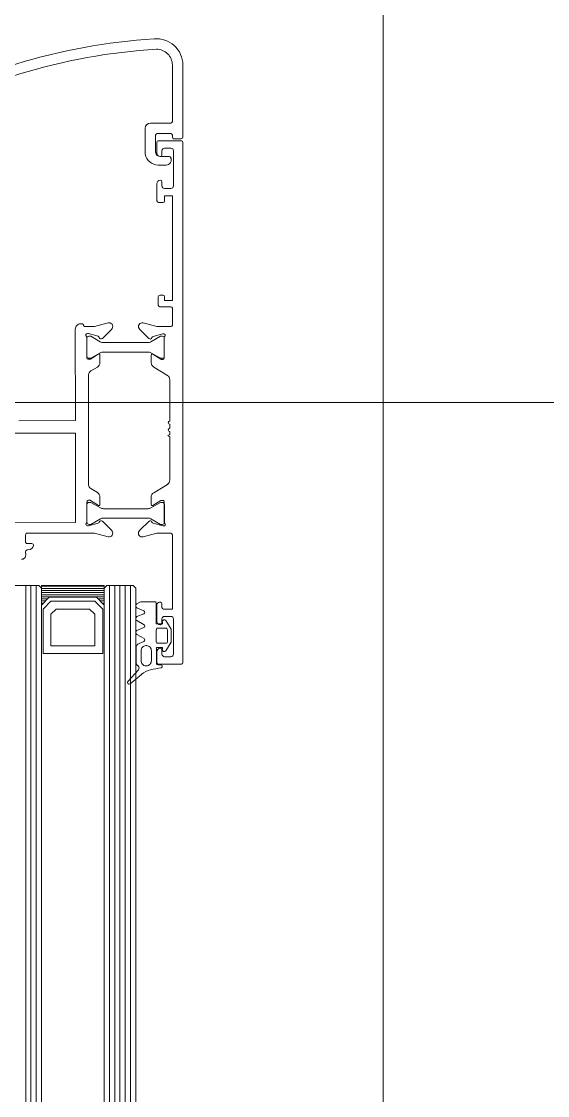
# Model space of a CAD drawing. Header units: centimetres. Extents: x 118932 to 154602, y -32682 to -23521.
# Drawn here: x 137024.9 to 137034.95, y -28191.55 to -28171.02 of the extents above; entities that cross this region are included whole.
import ezdxf

# ---------------------------------------------------------------- set-up
doc = ezdxf.new("R2010")
doc.units = ezdxf.units.CM
doc.header["$LTSCALE"] = 50
doc.header["$MEASUREMENT"] = 0
doc.layers.add('GEN_02_TF_Pencere', color=7, linetype='Continuous', lineweight=9, true_color=0x6093ac)
doc.layers.add('GEN_05_ML_Mermer', color=7, linetype='Continuous', lineweight=9, true_color=0x9d8692)
doc.layers.add('revizyon notlar', color=1, linetype='Continuous', lineweight=30)

# ---------------------------------------------------------------- blocks, each defined once
blk = doc.blocks.new('P36')
at = {"layer": 'GEN_02_TF_Pencere', "extrusion": (0, 0, -1)}
for p, q in [((137027.901, -28172.935), (137027.901, -28171.854)), ((137028.101, -28171.854), (137028.101, -28173.235)), ((137027.482, -28172.965), (137027.871, -28172.965)), ((137027.382, -28173.558), (137027.382, -28173.065)), ((137027.582, -28173.195), (137027.582, -28173.53)), ((137027.871, -28173.165), (137027.612, -28173.165)), ((137027.901, -28173.235), (137027.901, -28173.195)), ((137028.071, -28173.265), (137027.931, -28173.265)), ((137027.671, -28173.605), (137027.843, -28173.605)), ((137027.781, -28173.768), (137027.632, -28173.768)), ((137027.278, -28182.125), (137027.221, -28182.158)), ((137027.224, -28182.233), (137027.357, -28182.288)), ((137027.568, -28182.115), (137027.317, -28182.115)), ((137027.595, -28182.54), (137027.595, -28182.145)), ((137027.221, -28182.475), (137027.361, -28182.554)), ((137027.357, -28182.345), (137027.224, -28182.4)), ((137027.877, -28182.639), (137027.774, -28182.476)), ((137027.358, -28182.608), (137027.224, -28182.664)), ((137027.71, -28182.539), (137027.595, -28182.54)), ((137027.595, -28182.88), (137027.595, -28182.65)), ((137027.622, -28182.619), (137027.78, -28182.619)), ((137027.71, -28182.499), (137027.71, -28182.539)), ((137027.807, -28182.649), (137027.807, -28182.879)), ((137027.878, -28182.889), (137027.877, -28182.639)), ((137027.221, -28182.74), (137027.361, -28182.818)), ((137027.358, -28182.873), (137027.265, -28182.912)), ((137027.207, -28183.006), (137027.207, -28183.26)), ((137027.265, -28182.912), (137027.265, -28182.912)), ((137027.305, -28183.24), (137027.305, -28183.054)), ((137027.393, -28182.954), (137027.412, -28182.954)), ((137027.393, -28182.954), (137027.393, -28182.954)), ((137027.5, -28183.054), (137027.5, -28183.24)), ((137027.596, -28182.99), (137027.71, -28182.989)), ((137027.596, -28183.29), (137027.596, -28182.99)), ((137027.603, -28182.901), (137027.603, -28182.901)), ((137027.781, -28182.909), (137027.622, -28182.909)), ((137027.71, -28182.989), (137027.71, -28183.029)), ((137027.774, -28183.053), (137027.878, -28182.889)), ((137027.253, -28183.418), (137027.054, -28183.63)), ((137027.412, -28183.34), (137027.393, -28183.34)), ((137027.683, -28183.319), (137027.622, -28183.319)), ((137027.093, -28183.682), (137027.309, -28183.504))]:
    blk.add_line(p, q, dxfattribs=at)
at = {"layer": 'GEN_02_TF_Pencere'}
for p, q in [((137027.603, -28173.535), (137027.603, -28173.335)), ((137027.633, -28173.305), (137028.073, -28173.305)), ((137028.103, -28173.335), (137028.103, -28183.275)), ((137028.103, -28173.335), (137028.103, -28173.335)), ((137027.703, -28173.495), (137027.703, -28173.575)), ((137027.873, -28173.445), (137027.753, -28173.445)), ((137027.923, -28174.165), (137027.923, -28173.495)), ((137027.603, -28174.435), (137027.603, -28174.125)), ((137027.703, -28174.085), (137027.703, -28174.165)), ((137027.753, -28174.215), (137027.873, -28174.215)), ((137027.903, -28174.355), (137027.753, -28174.355)), ((137027.753, -28174.355), (137027.753, -28174.455)), ((137027.903, -28176.355), (137027.903, -28174.355)), ((137027.723, -28174.485), (137027.653, -28174.485)), ((137027.633, -28176.445), (137027.633, -28176.285)), ((137027.663, -28176.255), (137027.723, -28176.255)), ((137027.753, -28176.285), (137027.753, -28176.355)), ((137027.873, -28176.475), (137027.663, -28176.475)), ((137027.753, -28176.355), (137027.903, -28176.355)), ((137027.903, -28176.825), (137027.903, -28176.505)), ((137026.048, -28178.653), (137026.047, -28176.904)), ((137026.147, -28176.803), (137026.182, -28176.803)), ((137026.202, -28176.818), (137026.207, -28176.838)), ((137026.226, -28176.853), (137026.413, -28176.853)), ((137026.413, -28176.853), (137026.674, -28176.783)), ((137026.736, -28176.909), (137026.564, -28177.08)), ((137026.749, -28176.891), (137026.736, -28176.909)), ((137027.279, -28176.911), (137027.266, -28176.893)), ((137027.452, -28177.082), (137027.279, -28176.911)), ((137027.342, -28176.785), (137027.602, -28176.855)), ((137027.602, -28176.855), (137027.873, -28176.855)), ((137026.268, -28177.064), (137026.268, -28177.451)), ((137026.268, -28177.081), (137026.268, -28177.421)), ((137026.298, -28176.99), (137026.279, -28176.99)), ((137026.482, -28177.041), (137026.298, -28176.99)), ((137026.344, -28177.041), (137026.308, -28177.041)), ((137026.524, -28177.144), (137026.344, -28177.041)), ((137027.672, -28177.041), (137027.492, -28177.144)), ((137027.718, -28176.992), (137027.534, -28177.043)), ((137027.708, -28177.041), (137027.672, -28177.041)), ((137027.736, -28176.992), (137027.718, -28176.992)), ((137027.748, -28177.452), (137027.748, -28177.065)), ((137027.748, -28177.421), (137027.748, -28177.081)), ((137027.432, -28177.161), (137026.584, -28177.161)), ((137026.584, -28177.341), (137027.432, -28177.341)), ((137026.584, -28177.341), (137026.584, -28177.341)), ((137026.298, -28177.48), (137026.319, -28177.48)), ((137026.308, -28177.461), (137026.344, -28177.461)), ((137026.335, -28177.476), (137026.487, -28177.383)), ((137026.344, -28177.461), (137026.524, -28177.357)), ((137026.518, -28177.4), (137026.518, -28177.543)), ((137027.492, -28177.357), (137027.672, -28177.461)), ((137027.498, -28177.545), (137027.498, -28177.402)), ((137027.528, -28177.385), (137027.681, -28177.478)), ((137027.672, -28177.461), (137027.708, -28177.461)), ((137027.696, -28177.482), (137027.718, -28177.482)), ((137026.47, -28177.628), (137026.346, -28177.704)), ((137027.806, -28177.789), (137027.546, -28177.63)), ((137026.298, -28177.789), (137026.299, -28178.696)), ((137027.853, -28178.66), (137027.853, -28177.874)), ((137004.928, -28178.305), (137054.931, -28178.305)), ((137024.968, -28178.654), (137026.048, -28178.653)), ((137026.299, -28178.696), (137026.299, -28179.867)), ((137027.853, -28178.8), (137027.853, -28178.72)), ((137026.049, -28178.893), (137023.098, -28178.895)), ((137026.05, -28180.603), (137026.049, -28178.893)), ((137027.815, -28178.94), (137027.853, -28178.918)), ((137027.853, -28178.962), (137027.815, -28178.94)), ((137027.853, -28178.918), (137027.853, -28178.86)), ((137027.853, -28179.786), (137027.853, -28178.962)), ((137026.347, -28179.952), (137026.471, -28180.028)), ((137027.546, -28180.03), (137027.806, -28179.871)), ((137026.269, -28180.205), (137026.27, -28180.592)), ((137026.321, -28180.175), (137026.299, -28180.175)), ((137026.309, -28180.216), (137026.346, -28180.216)), ((137026.489, -28180.273), (137026.337, -28180.18)), ((137026.346, -28180.216), (137026.526, -28180.32)), ((137026.519, -28180.113), (137026.519, -28180.256)), ((137027.493, -28180.32), (137027.673, -28180.216)), ((137027.498, -28180.258), (137027.498, -28180.115)), ((137027.681, -28180.182), (137027.528, -28180.275)), ((137027.673, -28180.216), (137027.709, -28180.216)), ((137027.718, -28180.177), (137027.696, -28180.177)), ((137027.748, -28180.594), (137027.748, -28180.207)), ((137026.269, -28180.596), (137026.269, -28180.256)), ((137026.586, -28180.336), (137027.433, -28180.336)), ((137026.586, -28180.336), (137026.586, -28180.336)), ((137027.749, -28180.256), (137027.749, -28180.596)), ((137023.099, -28180.605), (137026.05, -28180.603)), ((137026.3, -28180.665), (137026.484, -28180.614)), ((137026.526, -28180.533), (137026.346, -28180.636)), ((137026.566, -28180.576), (137026.739, -28180.747)), ((137027.433, -28180.516), (137026.586, -28180.516)), ((137027.279, -28180.749), (137027.452, -28180.578)), ((137027.673, -28180.636), (137027.493, -28180.533)), ((137027.534, -28180.616), (137027.718, -28180.667)), ((137025.099, -28180.834), (137025.099, -28180.974)), ((137026.415, -28180.803), (137025.129, -28180.804)), ((137026.281, -28180.665), (137026.3, -28180.665)), ((137026.346, -28180.636), (137026.309, -28180.636)), ((137026.676, -28180.873), (137026.415, -28180.803)), ((137026.739, -28180.747), (137026.751, -28180.765)), ((137027.266, -28180.767), (137027.279, -28180.749)), ((137027.602, -28180.805), (137027.342, -28180.875)), ((137027.873, -28180.805), (137027.602, -28180.805)), ((137027.709, -28180.636), (137027.673, -28180.636)), ((137027.718, -28180.667), (137027.736, -28180.667)), ((137025.129, -28181.004), (137025.219, -28181.004)), ((137027.903, -28182.255), (137027.903, -28180.835)), ((137025.099, -28181.154), (137025.1, -28181.224)), ((137025.15, -28181.124), (137025.129, -28181.124)), ((137024.851, -28181.805), (137025.351, -28181.805)), ((137025.101, -28181.805), (137025.101, -28258.735)), ((137025.201, -28181.805), (137025.201, -28258.735)), ((137025.301, -28181.805), (137025.301, -28258.735)), ((137025.351, -28181.805), (137025.401, -28181.855)), ((137026.601, -28181.805), (137025.401, -28181.805)), ((137025.401, -28181.805), (137025.401, -28258.735)), ((137025.401, -28181.805), (137025.401, -28182.18)), ((137025.401, -28181.805), (137025.401, -28181.805)), ((137025.401, -28181.82), (137026.601, -28181.82)), ((137025.401, -28181.86), (137026.601, -28181.86)), ((137026.601, -28182.18), (137026.601, -28181.805)), ((137026.601, -28181.855), (137026.651, -28181.805)), ((137026.601, -28181.805), (137026.601, -28258.735)), ((137026.651, -28181.805), (137027.151, -28181.805)), ((137026.701, -28181.805), (137026.701, -28258.735)), ((137026.801, -28181.805), (137026.801, -28258.735)), ((137026.901, -28181.805), (137026.901, -28258.735)), ((137027.001, -28181.805), (137027.001, -28258.735)), ((137027.101, -28181.805), (137027.101, -28258.735)), ((137027.151, -28181.805), (137027.201, -28181.855)), ((137027.201, -28181.855), (137027.201, -28258.685)), ((137025.401, -28181.9), (137026.601, -28181.9)), ((137025.401, -28181.94), (137026.601, -28181.94)), ((137025.401, -28181.98), (137026.601, -28181.98)), ((137025.401, -28182.02), (137026.601, -28182.02)), ((137025.401, -28182.18), (137025.551, -28182.03)), ((137025.401, -28182.06), (137025.521, -28182.06)), ((137025.551, -28182.03), (137026.451, -28182.03)), ((137026.451, -28182.03), (137026.601, -28182.18)), ((137026.481, -28182.06), (137026.601, -28182.06)), ((137025.401, -28182.1), (137025.481, -28182.1)), ((137025.401, -28182.14), (137025.441, -28182.14)), ((137025.401, -28182.18), (137025.402, -28182.18)), ((137025.431, -28182.255), (137025.581, -28182.105)), ((137025.431, -28183.105), (137025.431, -28182.255)), ((137025.581, -28182.105), (137026.421, -28182.105)), ((137025.581, -28182.355), (137025.681, -28182.255)), ((137025.681, -28182.255), (137026.321, -28182.255)), ((137026.321, -28182.255), (137026.421, -28182.355)), ((137026.421, -28182.105), (137026.571, -28182.255)), ((137026.521, -28182.1), (137026.601, -28182.1)), ((137026.561, -28182.14), (137026.601, -28182.14)), ((137026.571, -28182.255), (137026.571, -28183.105)), ((137026.6, -28182.18), (137026.601, -28182.18)), ((137027.603, -28182.485), (137027.603, -28182.175)), ((137027.653, -28182.125), (137027.673, -28182.125)), ((137027.703, -28182.155), (137027.703, -28182.225)), ((137027.733, -28182.255), (137027.903, -28182.255)), ((137025.581, -28182.955), (137025.581, -28182.355)), ((137026.421, -28182.355), (137026.421, -28182.955)), ((137027.703, -28182.445), (137027.703, -28182.525)), ((137027.873, -28182.395), (137027.753, -28182.395)), ((137027.923, -28183.115), (137027.923, -28182.445)), ((137026.421, -28182.955), (137025.581, -28182.955)), ((137027.603, -28183.275), (137027.603, -28183.075)), ((137027.703, -28183.035), (137027.703, -28183.115)), ((137026.571, -28183.105), (137025.431, -28183.105)), ((137027.753, -28183.165), (137027.873, -28183.165)), ((137028.073, -28183.305), (137027.633, -28183.305))]:
    blk.add_line(p, q, dxfattribs=at)
at = {"layer": 'GEN_02_TF_Pencere', "extrusion": (0, 0, -1)}
for centre, radius, start, end in [((-137028.256, -28182.684), 11.35, 59.2896, 86.4497), ((-137027.601, -28171.854), 0.5, 84.4787, 180), ((-137028.256, -28182.684), 11.15, 59.2971, 86.6114), ((-137027.601, -28171.854), 0.3, 89.1788, 180), ((-137027.482, -28173.065), 0.1, 360, 90), ((-137027.871, -28172.935), 0.03, 180, 270), ((-137027.612, -28173.195), 0.03, 360, 90), ((-137027.871, -28173.195), 0.03, 90, 180), ((-137027.931, -28173.235), 0.03, 270, 0), ((-137028.071, -28173.235), 0.03, 180, 270), ((-137027.633, -28173.514), 0.254, 270.1582, 350.0409), ((-137027.672, -28173.514), 0.0907, 270.1582, 350.041), ((-137027.781, -28173.668), 0.1, 151.2651, 270.0257), ((-137027.843, -28173.635), 0.03, 89.9999, 151.2907)]:
    blk.add_arc(centre, radius, start, end, dxfattribs=at)
at = {"layer": 'GEN_02_TF_Pencere'}
for centre, radius, start, end in [((137027.633, -28173.335), 0.03, 90, 180), ((137028.073, -28173.335), 0.03, 360, 90), ((137027.673, -28173.535), 0.07, 180, 270), ((137027.673, -28173.575), 0.03, 270, 0), ((137027.753, -28173.495), 0.05, 90, 180), ((137027.873, -28173.495), 0.05, 360, 90), ((137027.673, -28174.125), 0.07, 90, 180), ((137027.673, -28174.085), 0.03, 360, 90), ((137027.753, -28174.165), 0.05, 180, 270), ((137027.873, -28174.165), 0.05, 270, 0), ((137027.653, -28174.435), 0.05, 180, 270), ((137027.723, -28174.455), 0.03, 270, 0), ((137027.663, -28176.285), 0.03, 90, 180), ((137027.723, -28176.285), 0.03, 360, 90), ((137027.663, -28176.445), 0.03, 180, 270), ((137027.873, -28176.505), 0.03, 360, 90), ((137026.147, -28176.903), 0.1, 90.0293, 180.0417), ((137026.182, -28176.823), 0.02, 15.0375, 90.0083), ((137026.226, -28176.833), 0.02, 194.9815, 270.053), ((137026.692, -28176.851), 0.07, 325.0329, 105.014), ((137027.323, -28176.853), 0.07, 74.9963, 215.0258), ((137027.873, -28176.825), 0.03, 270, 0), ((137026.279, -28177.02), 0.03, 90.0329, 225.8205), ((137026.238, -28177.064), 0.03, 0.0329, 45.8207), ((137026.308, -28177.081), 0.04, 90, 180), ((137026.474, -28177.07), 0.03, 12.3019, 75.6431), ((137026.538, -28177.057), 0.0347, 191.8309, 318.6866), ((137027.478, -28177.059), 0.0347, 221.3603, 348.1907), ((137027.541, -28177.072), 0.03, 104.4077, 167.7275), ((137027.708, -28177.081), 0.04, 360, 90), ((137027.736, -28177.022), 0.03, 314.2142, 89.9963), ((137027.778, -28177.065), 0.03, 134.2123, 180.0001), ((137026.584, -28177.041), 0.12, 240.0001, 270), ((137026.584, -28177.461), 0.12, 90.0001, 120), ((137027.432, -28177.041), 0.12, 270, 299.9999), ((137027.432, -28177.461), 0.12, 59.9999, 90), ((137026.308, -28177.421), 0.04, 180, 269.9999), ((137026.298, -28177.45), 0.03, 180.0328, 270.0329), ((137026.319, -28177.45), 0.03, 270.0331, 301.4331), ((137026.418, -28177.543), 0.1, 301.4328, 0.0329), ((137026.498, -28177.4), 0.02, 0.0328, 121.4328), ((137027.518, -28177.402), 0.02, 58.6001, 180), ((137027.598, -28177.545), 0.1, 180.0002, 238.5935), ((137027.696, -28177.452), 0.03, 238.6301, 269.993), ((137027.708, -28177.421), 0.04, 270.0001, 359.9999), ((137027.718, -28177.452), 0.03, 270, 0), ((137026.398, -28177.789), 0.1, 121.4328, 180.0329), ((137027.753, -28177.874), 0.1, 360, 58.6001), ((137027.853, -28178.69), 0.03, 90, 270), ((137027.853, -28178.83), 0.03, 90, 270), ((137027.753, -28179.786), 0.1, 301.3999, 0), ((137026.399, -28179.867), 0.1, 180.0328, 238.6329), ((137026.299, -28180.205), 0.03, 90.0328, 180.0329), ((137026.309, -28180.256), 0.04, 90.0001, 179.9999), ((137026.321, -28180.205), 0.03, 58.6326, 90.0325), ((137026.419, -28180.113), 0.1, 0.0329, 58.6329), ((137027.586, -28180.109), 0.0886, 117.1901, 184.2162), ((137027.696, -28180.207), 0.03, 90.0001, 121.4001), ((137027.709, -28180.256), 0.04, 0.0001, 89.9999), ((137027.718, -28180.207), 0.0299, 359.8351, 90.1649), ((137026.499, -28180.256), 0.02, 238.633, 0.033), ((137026.586, -28180.216), 0.12, 240.0001, 270), ((137027.433, -28180.216), 0.12, 270, 300.0001), ((137027.518, -28180.258), 0.02, 179.9851, 301.4175), ((137026.281, -28180.635), 0.03, 134.2452, 270.0328), ((137026.24, -28180.592), 0.03, 314.2451, 0.0328), ((137026.309, -28180.596), 0.04, 180, 270), ((137026.476, -28180.585), 0.03, 284.4226, 347.7638), ((137026.54, -28180.599), 0.0347, 41.3792, 168.2349), ((137026.586, -28180.636), 0.12, 90, 119.9999), ((137027.433, -28180.636), 0.12, 60.0001, 90), ((137027.478, -28180.601), 0.0347, 11.807, 138.6356), ((137027.541, -28180.587), 0.03, 192.3178, 255.5945), ((137027.709, -28180.596), 0.04, 270, 0), ((137027.736, -28180.637), 0.03, 270, 45.7878), ((137027.778, -28180.594), 0.03, 180.0085, 225.7667), ((137025.129, -28180.834), 0.03, 90.0328, 180.0329), ((137026.694, -28180.805), 0.07, 255.0518, 35.0329), ((137027.323, -28180.807), 0.07, 144.9992, 284.9788), ((137027.873, -28180.835), 0.03, 360, 90), ((137025.129, -28180.974), 0.03, 180.0329, 270.033), ((137025.15, -28181.024), 0.1, 270.0329, 351.8197), ((137025.22, -28181.033), 0.0297, 351.2302, 90.6073), ((137025.02, -28181.224), 0.08, 270.0329, 0.033), ((137025.129, -28181.154), 0.03, 90.0329, 180.033), ((137027.653, -28182.175), 0.05, 90, 180), ((137027.673, -28182.155), 0.03, 360, 90), ((137027.733, -28182.225), 0.03, 180, 270), ((137027.753, -28182.445), 0.05, 90, 180), ((137027.873, -28182.445), 0.05, 360, 90), ((137027.673, -28182.485), 0.07, 180, 270), ((137027.673, -28182.525), 0.03, 270, 0), ((137027.673, -28183.075), 0.07, 90, 180), ((137027.673, -28183.035), 0.03, 360, 90), ((137027.633, -28183.275), 0.03, 180, 270), ((137027.753, -28183.115), 0.05, 180, 270), ((137027.873, -28183.115), 0.05, 270, 0), ((137028.073, -28183.275), 0.03, 270, 0)]:
    blk.add_arc(centre, radius, start, end, dxfattribs=at)
at = {"layer": 'GEN_02_TF_Pencere', "extrusion": (0, 0, -1)}
for centre, major_axis, start_param, end_param in [((137027.237, -28182.195), (0, 0.0413), 3.504733, 5.82217), ((137027.317, -28182.215), (0, 0.1), -0.461015, -0.001156), ((137027.568, -28182.145), (0, -0.03), 3.140437, 4.711235), ((137027.237, -28182.438), (0, -0.0413), 0.458704, 2.776141), ((137027.348, -28182.316), (0, -0.03), 3.490789, 5.931679), ((137027.745, -28182.499), (0, -0.04), 1.569642, 4.087571), ((137027.237, -28182.703), (0, -0.0413), 0.458705, 2.776142), ((137027.348, -28182.58), (0, -0.03), 3.628943, 5.929945), ((137027.622, -28182.649), (0, -0.03), 1.569639, 3.140437), ((137027.78, -28182.649), (0, -0.03), 3.140435, 4.711233), ((137027.349, -28182.845), (0, -0.03), 3.628945, 5.929947), ((137027.622, -28182.879), (0, -0.03), 0.784243, 1.569639), ((137027.781, -28182.879), (0, 0.03), 1.569641, 3.140438), ((137027.295, -28183.006), (0, -0.1), 1.569642, 2.178996), ((137027.295, -28183.006), (0, 0.1), -0.962596, -0.353242), ((137027.393, -28183.054), (0, -0.1), 1.569641, 3.140438), ((137027.412, -28183.054), (0, -0.1), 3.140436, 4.711234), ((137027.622, -28182.879), (0, -0.03), -0.001153, 0.784243), ((137027.745, -28183.029), (0, -0.04), -0.948289, 1.56964), ((137027.295, -28183.26), (0, -0.1), 0.603434, 1.569641), ((137027.393, -28183.24), (0, -0.1), -0.001157, 1.569641), ((137027.412, -28183.24), (0, -0.1), 4.711232, 6.28203), ((137027.622, -28183.289), (0, 0.03), 3.140435, 4.711233), ((137027.22, -28183.384), (0, -0.0509), 3.745027, 5.454025), ((137027.568, -28183.908), (0, -0.5), 2.512106, 2.949893), ((137028.213, -28187.675), (0, -4.337), 2.949895, 3.003759), ((137027.683, -28183.349), (0, 0.03), -0.001156, 2.96363), ((137027.076, -28183.654), (0, 0.0344), 2.526974, 5.481858)]:
    blk.add_ellipse(centre, major_axis=major_axis, ratio=0.881548, start_param=start_param, end_param=end_param, dxfattribs=at)
at = {"layer": 'GEN_05_ML_Mermer'}
blk.add_lwpolyline([(137013.93, -28271.305), (137013.93, -28085.305), (137031.929, -28085.305), (137031.929, -28271.305)], close=True, dxfattribs=at)
blk = doc.blocks.new('DOGRAMA LEVEL 0 A BLOK')
at = {"layer": 'revizyon notlar'}
blk.add_blockref('P36', (-134615.144, 28085.92), dxfattribs=at)

msp = doc.modelspace()

# ---------------------------------------------------------------- block references
msp.add_blockref('DOGRAMA LEVEL 0 A BLOK', (134615.022, -28085.92))

doc.saveas('drawing.dxf')
